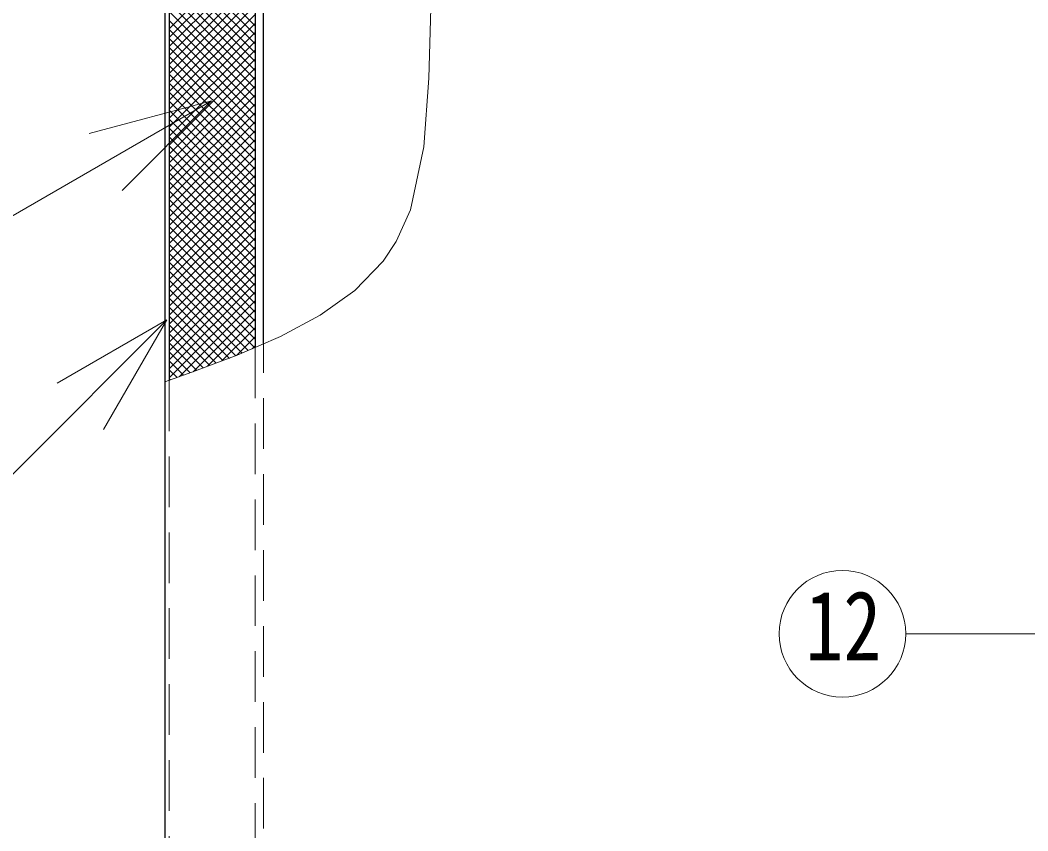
# Model space of a CAD drawing. Units: millimetres at full size, sheet at 1:15; details may follow other scales. Extents: x -3184 to 2891, y -2037 to 2178.
# Drawn here: x -2568.2 to -2210, y -607.9 to -319.8 of the extents above; entities that cross this region are included whole.
import ezdxf
from ezdxf.enums import TextEntityAlignment as Align

# ---------------------------------------------------------------- set-up
doc = ezdxf.new("R2010")
doc.units = ezdxf.units.MM
doc.header["$LTSCALE"] = 15
doc.linetypes.add('DASHED1', pattern=[1.8, 1.2, -0.6])
doc.layers.add('0-0', color=7, linetype='Continuous', lineweight=18)
doc.styles.add('ＭＳ ゴシック', font='')
doc.styles.get('ＭＳ ゴシック').set_extended_font_data('MS Gothic')

msp = doc.modelspace()

# ---------------------------------------------------------------- linework, layer by layer
at = {"layer": '0-0', "color": 5, "lineweight": 25}
for p, q in [((-2516.7, -175.13), (-2516.7, -1182.63)), ((-2484.7, -175.13), (-2484.7, -436.11)), ((-2481.7, -434.81), (-2481.7, -173.63)), ((-2515.2, -175.88), (-2515.2, -447.83))]:
    msp.add_line(p, q, dxfattribs=at)
at = {"layer": '0-0', "color": 4, "lineweight": 9}
for p, q in [((-2515.2, -291.3), (-2484.7, -321.8)), ((-2515.2, -322.82), (-2484.7, -292.32)), ((-2515.2, -294.49), (-2484.7, -324.99)), ((-2515.2, -326), (-2484.7, -295.5)), ((-2515.2, -297.67), (-2484.7, -328.17)), ((-2515.2, -329.18), (-2484.7, -298.68)), ((-2515.2, -300.85), (-2484.7, -331.35)), ((-2515.2, -332.36), (-2484.7, -301.86)), ((-2515.2, -304.03), (-2484.7, -334.53)), ((-2515.2, -335.55), (-2484.7, -305.05)), ((-2515.2, -307.21), (-2484.7, -337.71)), ((-2515.2, -338.73), (-2484.7, -308.23)), ((-2515.2, -310.4), (-2484.7, -340.9)), ((-2515.2, -341.91), (-2484.7, -311.41)), ((-2515.2, -313.58), (-2484.7, -344.08)), ((-2515.2, -345.09), (-2484.7, -314.59)), ((-2515.2, -316.76), (-2484.7, -347.26)), ((-2515.2, -348.27), (-2484.7, -317.77)), ((-2515.2, -319.94), (-2484.7, -350.44)), ((-2515.2, -351.46), (-2484.7, -320.96)), ((-2515.2, -323.12), (-2484.7, -353.62)), ((-2515.2, -354.64), (-2484.7, -324.14)), ((-2515.2, -326.31), (-2484.7, -356.81)), ((-2515.2, -357.82), (-2484.7, -327.32)), ((-2515.2, -329.49), (-2484.7, -359.99)), ((-2515.2, -361), (-2484.7, -330.5)), ((-2515.2, -332.67), (-2484.7, -363.17)), ((-2515.2, -364.18), (-2484.7, -333.68)), ((-2515.2, -335.85), (-2484.7, -366.35)), ((-2515.2, -367.37), (-2484.7, -336.87)), ((-2515.2, -339.03), (-2484.7, -369.53)), ((-2515.2, -370.55), (-2484.7, -340.05)), ((-2515.2, -342.22), (-2484.7, -372.72)), ((-2515.2, -373.73), (-2484.7, -343.23)), ((-2515.2, -345.4), (-2484.7, -375.9)), ((-2515.2, -376.91), (-2484.7, -346.41)), ((-2515.2, -348.58), (-2484.7, -379.08)), ((-2515.2, -380.09), (-2484.7, -349.59)), ((-2515.2, -351.76), (-2484.7, -382.26)), ((-2515.2, -383.27), (-2484.7, -352.77)), ((-2515.2, -354.94), (-2484.7, -385.44)), ((-2515.2, -386.46), (-2484.7, -355.96)), ((-2515.2, -358.13), (-2484.7, -388.63)), ((-2515.2, -389.64), (-2484.7, -359.14)), ((-2515.2, -361.31), (-2484.7, -391.81)), ((-2515.2, -392.82), (-2484.7, -362.32)), ((-2515.2, -364.49), (-2484.7, -394.99)), ((-2515.2, -396), (-2484.7, -365.5)), ((-2515.2, -367.67), (-2484.7, -398.17)), ((-2515.2, -399.18), (-2484.7, -368.68)), ((-2515.2, -370.85), (-2484.7, -401.35)), ((-2515.2, -402.37), (-2484.7, -371.87)), ((-2515.2, -374.04), (-2484.7, -404.54)), ((-2515.2, -405.55), (-2484.7, -375.05)), ((-2515.2, -377.22), (-2484.7, -407.72)), ((-2515.2, -408.73), (-2484.7, -378.23)), ((-2515.2, -380.4), (-2484.7, -410.9)), ((-2515.2, -411.91), (-2484.7, -381.41)), ((-2515.2, -383.58), (-2484.7, -414.08)), ((-2515.2, -415.09), (-2484.7, -384.59)), ((-2515.2, -386.76), (-2484.7, -417.26)), ((-2515.2, -418.28), (-2484.7, -387.78)), ((-2515.2, -389.95), (-2484.7, -420.45)), ((-2515.2, -421.46), (-2484.7, -390.96)), ((-2515.2, -393.13), (-2484.7, -423.63)), ((-2515.2, -424.64), (-2484.7, -394.14)), ((-2515.2, -396.31), (-2484.7, -426.81)), ((-2515.2, -427.82), (-2484.7, -397.32)), ((-2515.2, -399.49), (-2484.7, -429.99)), ((-2515.2, -431), (-2484.7, -400.5)), ((-2515.2, -402.67), (-2484.7, -433.17)), ((-2515.2, -434.19), (-2484.7, -403.69)), ((-2515.2, -405.86), (-2484.88, -436.18)), ((-2515.2, -437.37), (-2484.7, -406.87)), ((-2515.2, -409.04), (-2487.1, -437.14)), ((-2515.2, -440.55), (-2484.7, -410.05)), ((-2515.2, -412.22), (-2489.32, -438.1)), ((-2515.2, -443.73), (-2484.7, -413.23)), ((-2515.2, -415.4), (-2491.56, -439.04)), ((-2515.2, -446.91), (-2484.7, -416.41)), ((-2515.2, -418.58), (-2493.76, -440.03)), ((-2515.2, -421.77), (-2496.18, -440.79)), ((-2511.66, -446.55), (-2484.7, -419.6)), ((-2515.2, -424.95), (-2498.49, -441.66)), ((-2506.68, -444.76), (-2484.7, -422.78)), ((-2501.57, -442.82), (-2484.7, -425.96)), ((-2515.2, -428.13), (-2500.8, -442.53)), ((-2496.45, -440.89), (-2484.7, -429.14)), ((-2515.2, -431.31), (-2503.11, -443.41)), ((-2491.34, -438.96), (-2484.7, -432.32)), ((-2515.2, -434.49), (-2505.42, -444.28)), ((-2485.76, -436.56), (-2484.7, -435.51)), ((-2515.2, -437.68), (-2507.73, -445.14)), ((-2515.2, -440.86), (-2510.08, -445.98)), ((-2515.2, -444.04), (-2512.42, -446.83)), ((-2515.2, -447.22), (-2514.76, -447.67))]:
    msp.add_line(p, q, dxfattribs=at)
at = {"layer": '0-0'}
for p, q in [((-2500.15, -348.48), (-2641.29, -429.97)), ((-2500.15, -348.48), (-2543.62, -360.13)), ((-2500.15, -348.48), (-2531.97, -380.3)), ((-2516.03, -426.35), (-2555, -448.85)), ((-2516.03, -426.35), (-2538.53, -465.32)), ((-2192.86, -537.88), (-2253.43, -537.88))]:
    msp.add_line(p, q, dxfattribs=at)
at = {"layer": '0-0', "linetype": 'DASHED1'}
for p, q in [((-2484.7, -436.11), (-2484.7, -1150.13)), ((-2481.7, -1147.13), (-2481.7, -434.81)), ((-2515.2, -447.83), (-2515.2, -1181.88))]:
    msp.add_line(p, q, dxfattribs=at)
at = {"layer": '0-0'}
for points in [[(-2422.19, -315.47), (-2422.94, -340.41), (-2424.64, -364.83), (-2429.43, -387.16), (-2434.48, -398.51), (-2439.11, -405.42), (-2449.21, -415.83), (-2461.56, -424.64), (-2475.66, -432.19), (-2491.03, -438.85), (-2507.18, -444.94), (-2516.7, -448.36)], [(-2516.03, -426.35), (-2622.14, -532.46), (-2687.6, -532.46)]]:
    msp.add_lwpolyline(points, dxfattribs=at)
msp.add_circle((-2275.93, -537.88), 22.5, dxfattribs=at)

# ---------------------------------------------------------------- texts
at = {"layer": '0-0', "style": 'ＭＳ ゴシック', "width": 0.8}
msp.add_text('12', height=24.74, dxfattribs=at).set_placement((-2289.06, -554.76), align=Align.BOTTOM_LEFT)

doc.saveas('drawing.dxf')
